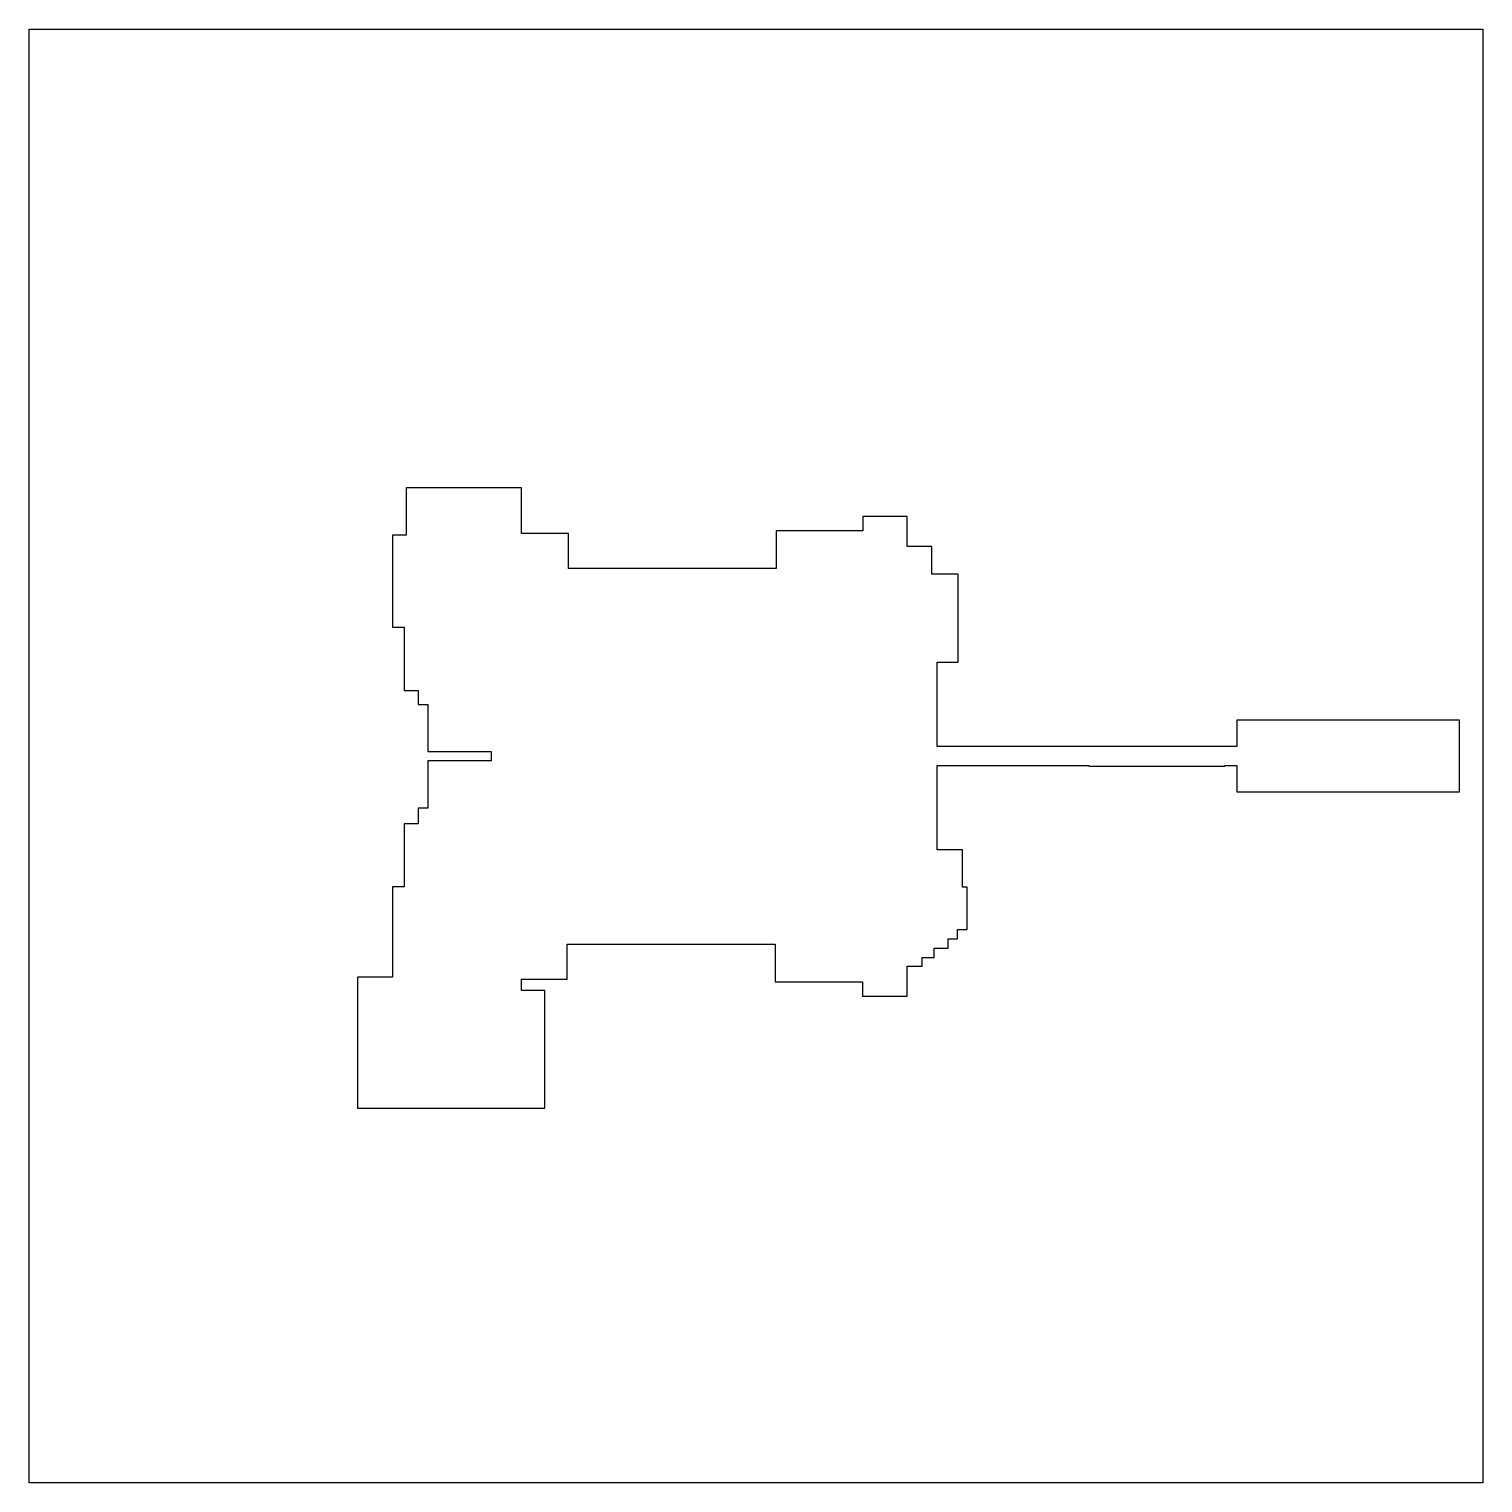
# Model space of a CAD drawing. Extents: x -1 to 61, y -1 to 61.
import ezdxf

# ---------------------------------------------------------------- set-up
doc = ezdxf.new("R2010")
doc.units = 0
doc.header["$MEASUREMENT"] = 0
doc.layers.get('0').update_dxf_attribs({"linetype": 'CONTINUOUS'})
doc.layers.add('201404022', color=30, linetype='CONTINUOUS')

msp = doc.modelspace()

# ---------------------------------------------------------------- linework, layer by layer
for p, q in [((-1, -1), (-1, 61)), ((-1, 61), (0, 61)), ((0, 61), (61, 61)), ((61, 61), (61, -1)), ((61, -1), (-1, -1))]:
    msp.add_line(p, q)
at = {"layer": '201404022'}
msp.add_lwpolyline([(15.075, 39.411), (14.5, 39.411), (14.5, 35.5), (15, 35.5), (15, 32.8), (15.6, 32.8), (15.6, 32.2), (16, 32.2), (16, 30.188), (18.7, 30.188), (18.7, 29.788), (16, 29.788), (16, 27.777), (15.6, 27.777), (15.6, 27.106), (15, 27.106), (15, 24.425), (14.5, 24.425), (14.5, 20.564), (13, 20.564), (13, 14.98), (15, 14.98), (15, 14.979), (19, 14.979), (19, 14.98), (21, 14.98), (21, 20), (20, 20), (20, 20.488), (21.95, 20.488), (21.95, 21.975), (30.812, 21.975), (30.812, 20.375), (34.541, 20.375), (34.541, 19.76), (36.45, 19.76), (36.45, 21.041), (37.087, 21.041), (37.087, 21.4), (37.6, 21.4), (37.6, 21.8), (38.2, 21.8), (38.2, 22.2), (38.6, 22.2), (38.6, 22.6), (39, 22.6), (39, 24.4), (38.8, 24.4), (38.8, 26), (37.725, 26), (37.725, 29.6), (44.19, 29.6), (44.19, 29.56), (50, 29.56), (50, 29.6), (50.5, 29.6), (50.5, 28.475), (60, 28.475), (60, 31.525), (50.5, 31.525), (50.5, 30.4), (37.725, 30.4), (37.725, 34), (38.625, 34), (38.625, 37.75), (37.5, 37.75), (37.5, 38.934), (36.45, 38.934), (36.45, 40.215), (34.554, 40.215), (34.554, 39.6), (30.863, 39.6), (30.863, 38), (22, 38), (22, 39.487), (20, 39.487), (20, 41.44), (15.075, 41.44), (15.075, 39.411)], close=True, dxfattribs=at)

doc.saveas('drawing.dxf')
